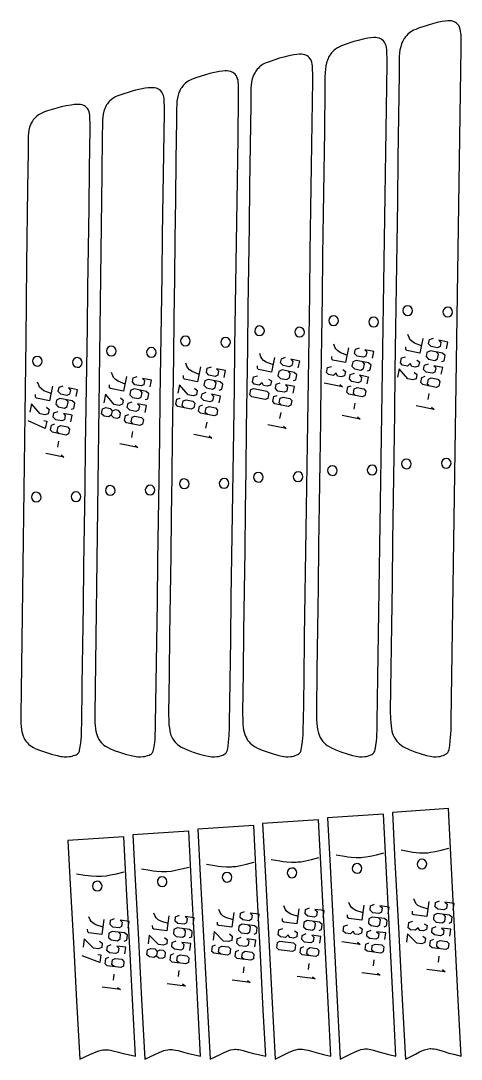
# Model space of a CAD drawing. Extents: x 923 to 2264, y 0 to 1234.
# Drawn here: x 923 to 1036.9, y 965.7 to 1234.2 of the extents above; entities that cross this region are included whole.
import ezdxf

# ---------------------------------------------------------------- set-up
doc = ezdxf.new("R2010")
doc.units = 0

msp = doc.modelspace()

# ---------------------------------------------------------------- linework, layer by layer
for points in [[(1018.551514, 1055.875366), (1018.602173, 1053.641235), (1018.655457, 1052.745239), (1018.741394, 1051.852417), (1018.838562, 1051.187744), (1018.974487, 1050.532349), (1019.159363, 1049.891113), (1019.314331, 1049.474243), (1019.541199, 1048.981445), (1019.863892, 1048.42749), (1020.243408, 1047.911011), (1020.563232, 1047.554199), (1020.927917, 1047.214844), (1021.354675, 1046.88562), (1021.808289, 1046.591675), (1022.44281, 1046.243286), (1022.9328, 1046.007324), (1023.610779, 1045.707275), (1024.907959, 1045.196899), (1026.496338, 1044.65918), (1027.923584, 1044.237671), (1028.820557, 1044.029297), (1029.270752, 1043.953979), (1029.721191, 1043.903687), (1030.395386, 1043.885132), (1031.035278, 1043.94104), (1031.417969, 1044.010742), (1031.799683, 1044.10791), (1032.180908, 1044.233154), (1032.585938, 1044.39856), (1032.853516, 1044.535278), (1033.100342, 1044.694824), (1033.316284, 1044.881348), (1033.437744, 1045.022339), (1033.526855, 1045.158081), (1033.61792, 1045.348999), (1033.739868, 1045.768677), (1033.914185, 1046.843384), (1034.059326, 1047.99939), (1034.146118, 1048.915405), (1034.208862, 1049.84314), (1034.250244, 1050.808838), (1034.278931, 1052.024048), (1034.294067, 1053.243896), (1034.467285, 1064.834229), (1034.640625, 1076.424561), (1034.813843, 1088.014771), (1034.987061, 1099.605103), (1035.160278, 1111.195313), (1035.333618, 1122.785645), (1035.506836, 1134.375854), (1035.680176, 1145.966187), (1035.853271, 1157.556396), (1036.026489, 1169.146729), (1036.199707, 1180.737061), (1036.373047, 1192.327271), (1036.546265, 1203.917603), (1036.719604, 1215.507935), (1036.892822, 1227.098145), (1036.887451, 1228.371094), (1036.846069, 1230.501831), (1036.809326, 1231.000732), (1036.742432, 1231.494263), (1036.634155, 1231.979248), (1036.533203, 1232.296387), (1036.434326, 1232.542725), (1036.228882, 1232.934692), (1035.96814, 1233.288574), (1035.658203, 1233.579834), (1035.45166, 1233.723999), (1035.230469, 1233.848145), (1034.877686, 1233.996826), (1034.632446, 1234.071411), (1034.382813, 1234.126099), (1033.97937, 1234.173218), (1033.449219, 1234.169922), (1032.738403, 1234.101074), (1031.964233, 1233.991333), (1030.684082, 1233.741821), (1029.422729, 1233.416626), (1028.314453, 1233.069824), (1025.852295, 1232.230957), (1025.110718, 1231.955811), (1024.571411, 1231.717651), (1024.05542, 1231.438843), (1023.559204, 1231.099243), (1023.095276, 1230.700317), (1022.808411, 1230.406982), (1022.540588, 1230.09436), (1022.177002, 1229.594482), (1021.961548, 1229.244141), (1021.789063, 1228.924072), (1021.653564, 1228.639404), (1021.474182, 1228.203125), (1021.235901, 1227.455811), (1021.057495, 1226.636719), (1020.945129, 1225.796265), (1020.884338, 1224.94873), (1020.849365, 1223.672119), (1020.828552, 1220.481079), (1020.67688, 1209.507324), (1020.524963, 1198.533569), (1020.37323, 1187.559937), (1020.221375, 1176.586182), (1020.069519, 1165.612427), (1019.917786, 1154.638672), (1019.766052, 1143.665161), (1019.614197, 1132.691406), (1019.462341, 1121.717651), (1019.310608, 1110.743896), (1019.158752, 1099.770142), (1019.007019, 1088.796509), (1018.855164, 1077.822754), (1018.703552, 1066.849243), (1018.551514, 1055.875366)], [(999.441223, 1055.608276), (999.492737, 1053.424927), (999.546387, 1052.549194), (999.633179, 1051.675781), (999.731018, 1051.025391), (999.867493, 1050.384521), (1000.052307, 1049.758301), (1000.207153, 1049.351563), (1000.434448, 1048.869629), (1000.75824, 1048.327271), (1001.138184, 1047.822632), (1001.457642, 1047.474487), (1001.82196, 1047.142822), (1002.249817, 1046.820068), (1002.703735, 1046.532349), (1003.337769, 1046.192261), (1004.505554, 1045.668945), (1005.803406, 1045.169556), (1007.391479, 1044.643311), (1008.81897, 1044.230469), (1009.716309, 1044.026489), (1010.166382, 1043.952637), (1010.616638, 1043.903442), (1011.290344, 1043.885132), (1011.929199, 1043.939697), (1012.311523, 1044.00769), (1012.693359, 1044.102417), (1013.075195, 1044.224487), (1013.47998, 1044.38501), (1013.747375, 1044.517578), (1013.994202, 1044.673096), (1014.210266, 1044.855713), (1014.332092, 1044.994385), (1014.420837, 1045.127441), (1014.51123, 1045.313721), (1014.633118, 1045.723999), (1014.808716, 1046.774414), (1014.953552, 1047.904175), (1015.039368, 1048.799316), (1015.101013, 1049.706055), (1015.141785, 1050.649658), (1015.1698, 1051.83728), (1015.184814, 1053.029541), (1015.352844, 1064.356323), (1015.520935, 1075.683228), (1015.688904, 1087.010254), (1015.856934, 1098.337036), (1016.024963, 1109.66394), (1016.193054, 1120.990967), (1016.361084, 1132.317749), (1016.529053, 1143.644653), (1016.697021, 1154.971558), (1016.865051, 1166.298462), (1017.033081, 1177.625244), (1017.201172, 1188.952271), (1017.369141, 1200.279053), (1017.537415, 1211.606079), (1017.705261, 1222.932983), (1017.699402, 1224.176636), (1017.656921, 1226.26001), (1017.619995, 1226.748047), (1017.552856, 1227.230469), (1017.444336, 1227.703979), (1017.343445, 1228.013184), (1017.243958, 1228.254517), (1017.037659, 1228.638062), (1016.777161, 1228.983521), (1016.466919, 1229.269165), (1016.259888, 1229.410645), (1016.038391, 1229.532104), (1015.685608, 1229.677246), (1015.191528, 1229.802734), (1014.788574, 1229.848511), (1014.258484, 1229.845459), (1013.548096, 1229.778687), (1012.774536, 1229.671997), (1011.49469, 1229.428833), (1010.232788, 1229.111206), (1009.124451, 1228.772583), (1006.663574, 1227.954834), (1005.922607, 1227.68689), (1005.38324, 1227.454346), (1004.866516, 1227.181152), (1004.371704, 1226.849854), (1003.908936, 1226.461426), (1003.622314, 1226.175293), (1003.35437, 1225.869995), (1002.98999, 1225.381104), (1002.77356, 1225.037598), (1002.601074, 1224.724487), (1002.46582, 1224.446899), (1002.286987, 1224.020874), (1002.048706, 1223.290283), (1001.8703, 1222.489136), (1001.758423, 1221.667969), (1001.697937, 1220.8396), (1001.663513, 1219.592041), (1001.644226, 1216.473267), (1001.497314, 1205.749023), (1001.350464, 1195.024658), (1001.203674, 1184.300293), (1001.056702, 1173.575928), (1000.909851, 1162.851563), (1000.763, 1152.127319), (1000.616211, 1141.402954), (1000.469299, 1130.678589), (1000.322327, 1119.954224), (1000.175476, 1109.229858), (1000.028564, 1098.505493), (999.881836, 1087.78125), (999.734924, 1077.056885), (999.588257, 1066.332764), (999.441223, 1055.608276)], [(980.330933, 1055.341187), (980.38324, 1053.20874), (980.4375, 1052.353271), (980.524963, 1051.499023), (980.623596, 1050.863159), (980.760437, 1050.236816), (980.945435, 1049.625488), (981.099976, 1049.229004), (981.327637, 1048.757935), (981.652649, 1048.227173), (982.032959, 1047.734375), (982.35199, 1047.39502), (982.715942, 1047.070923), (983.144958, 1046.754517), (983.599182, 1046.473145), (984.232971, 1046.141357), (985.400269, 1045.630737), (986.699036, 1045.142212), (988.28656, 1044.627441), (989.714355, 1044.223267), (990.612, 1044.023682), (991.062012, 1043.951416), (991.512146, 1043.903076), (992.185303, 1043.885132), (992.823242, 1043.938232), (993.205139, 1044.004639), (993.587036, 1044.096924), (993.969666, 1044.215698), (994.374207, 1044.371338), (994.641235, 1044.5), (994.888123, 1044.651489), (995.10437, 1044.830078), (995.226379, 1044.966553), (995.314819, 1045.097046), (995.40448, 1045.278564), (995.526367, 1045.679321), (995.70343, 1046.705566), (995.847778, 1047.808838), (995.932495, 1048.683228), (995.993103, 1049.56897), (996.033264, 1050.490723), (996.06073, 1051.650635), (996.075623, 1052.815186), (996.238403, 1063.878662), (996.401245, 1074.942139), (996.564026, 1086.005615), (996.726868, 1097.069214), (996.889648, 1108.13269), (997.05249, 1119.196167), (997.215271, 1130.259644), (997.378113, 1141.32312), (997.540771, 1152.386597), (997.703552, 1163.450073), (997.866394, 1174.51355), (998.029358, 1185.577148), (998.192017, 1196.640625), (998.355164, 1207.704224), (998.517761, 1218.767578), (998.511414, 1219.982178), (998.467773, 1222.018311), (998.430603, 1222.495483), (998.363281, 1222.966797), (998.254639, 1223.428833), (998.153564, 1223.730103), (998.053406, 1223.966553), (997.846252, 1224.341431), (997.58606, 1224.678467), (997.275757, 1224.958374), (997.068115, 1225.09729), (996.846375, 1225.216187), (996.493591, 1225.357666), (996.000305, 1225.47937), (995.597961, 1225.523804), (995.06781, 1225.520874), (994.357788, 1225.456421), (993.584839, 1225.352783), (992.305115, 1225.115967), (991.042786, 1224.80603), (989.934509, 1224.475342), (987.474792, 1223.678833), (986.73468, 1223.417969), (986.195313, 1223.19104), (985.677795, 1222.923584), (985.184021, 1222.600586), (984.722656, 1222.22229), (984.436218, 1221.943604), (984.168091, 1221.64563), (983.802795, 1221.167603), (983.585754, 1220.831055), (983.413086, 1220.525024), (983.278259, 1220.254517), (983.09967, 1219.838745), (982.861511, 1219.124756), (982.683105, 1218.341553), (982.571716, 1217.539795), (982.511536, 1216.730713), (982.477661, 1215.511841), (982.459839, 1212.465698), (982.317932, 1201.990723), (982.176086, 1191.515747), (982.034058, 1181.040771), (981.892151, 1170.565796), (981.750122, 1160.09082), (981.608276, 1149.615967), (981.46637, 1139.140869), (981.324341, 1128.665894), (981.182495, 1118.19104), (981.040466, 1107.715942), (980.89856, 1097.240967), (980.756714, 1086.766113), (980.614685, 1076.291016), (980.472961, 1065.816284), (980.330933, 1055.341187)], [(961.220581, 1055.074219), (961.273743, 1052.992432), (961.32843, 1052.157227), (961.416931, 1051.322388), (961.516052, 1050.700928), (961.653564, 1050.088989), (961.838562, 1049.492676), (961.992859, 1049.106445), (962.220886, 1048.646118), (962.546997, 1048.126953), (962.927795, 1047.645874), (963.246399, 1047.315308), (963.609985, 1046.999023), (964.040161, 1046.688965), (964.49469, 1046.41394), (965.128113, 1046.090332), (966.294983, 1045.592285), (967.594421, 1045.114868), (969.181763, 1044.611572), (970.609741, 1044.216187), (971.50769, 1044.020752), (971.957703, 1043.949951), (972.407532, 1043.902832), (973.080261, 1043.885132), (973.717224, 1043.93689), (974.098755, 1044.001587), (974.480652, 1044.091431), (974.863953, 1044.207153), (975.268311, 1044.357788), (975.535217, 1044.482422), (975.781982, 1044.629639), (975.998474, 1044.804565), (976.120667, 1044.938599), (976.208862, 1045.066528), (976.297791, 1045.243408), (976.419617, 1045.634644), (976.597839, 1046.636597), (976.741943, 1047.713379), (976.825684, 1048.567139), (976.885193, 1049.431885), (976.951782, 1051.463989), (976.966309, 1052.600708), (977.123901, 1063.400879), (977.281433, 1074.20105), (977.439148, 1085.001099), (977.59668, 1095.80127), (977.754272, 1106.601318), (977.911865, 1117.401489), (978.069519, 1128.201538), (978.227112, 1139.001709), (978.384583, 1149.801636), (978.542175, 1160.601807), (978.699829, 1171.401978), (978.857483, 1182.202148), (979.014954, 1193.002197), (979.172791, 1203.80249), (979.330261, 1214.602417), (979.323425, 1215.787842), (979.278564, 1217.776489), (979.241089, 1218.24292), (979.173401, 1218.703125), (979.064636, 1219.153564), (978.963745, 1219.446899), (978.863037, 1219.678223), (978.654907, 1220.044678), (978.395081, 1220.373413), (978.084412, 1220.647583), (977.87616, 1220.783936), (977.654114, 1220.900146), (977.301453, 1221.037964), (976.809021, 1221.156006), (976.331238, 1221.202271), (975.877075, 1221.196411), (975.167297, 1221.134033), (974.394958, 1221.033447), (973.115662, 1220.802979), (971.852722, 1220.500732), (970.744446, 1220.178223), (968.286072, 1219.402588), (967.546692, 1219.149048), (967.007324, 1218.92749), (966.488892, 1218.665894), (965.996399, 1218.351318), (965.536377, 1217.983398), (965.250305, 1217.71167), (964.981873, 1217.421021), (964.615784, 1216.953979), (964.397949, 1216.624634), (964.225159, 1216.325439), (964.090759, 1216.06189), (963.912476, 1215.656494), (963.674377, 1214.959351), (963.495911, 1214.194092), (963.384827, 1213.411499), (963.325134, 1212.621826), (963.29187, 1211.431641), (963.275452, 1208.457886), (963.138428, 1198.232422), (963.001465, 1188.006836), (962.864502, 1177.78125), (962.727478, 1167.555542), (962.590454, 1157.329956), (962.453491, 1147.104492), (962.316528, 1136.878906), (962.179504, 1126.653198), (962.04248, 1116.427612), (961.905457, 1106.202026), (961.768494, 1095.97644), (961.631592, 1085.750854), (961.494507, 1075.525269), (961.357727, 1065.299805), (961.220581, 1055.074219)], [(942.110291, 1054.807129), (942.164185, 1052.776123), (942.219482, 1051.961304), (942.308899, 1051.14563), (942.408752, 1050.538574), (942.546692, 1049.941284), (942.731873, 1049.359863), (942.885925, 1048.983887), (943.11438, 1048.534302), (943.441406, 1048.026855), (943.822632, 1047.557617), (944.140747, 1047.235718), (944.504211, 1046.927124), (944.935303, 1046.623535), (945.39032, 1046.354858), (946.023438, 1046.039429), (947.189636, 1045.554077), (948.489807, 1045.087524), (950.076843, 1044.595703), (951.505127, 1044.208984), (952.403259, 1044.017822), (952.853271, 1043.948608), (953.303101, 1043.902466), (953.975281, 1043.885132), (954.611206, 1043.935547), (954.992493, 1043.998535), (955.374329, 1044.08606), (955.758423, 1044.198608), (956.162476, 1044.344238), (956.429016, 1044.464722), (956.675903, 1044.60791), (956.892456, 1044.778931), (957.014954, 1044.910767), (957.102783, 1045.036011), (957.190918, 1045.208374), (957.259338, 1045.394409), (957.328247, 1045.656494), (957.492493, 1046.567505), (957.636047, 1047.618042), (957.718872, 1048.45105), (957.777344, 1049.2948), (957.842651, 1051.277344), (957.856995, 1052.386353), (958.009338, 1062.923096), (958.161865, 1073.459839), (958.314209, 1083.996582), (958.466553, 1094.533203), (958.618896, 1105.069946), (958.771362, 1115.606689), (958.923706, 1126.143433), (959.07605, 1136.680176), (959.228394, 1147.216797), (959.380737, 1157.75354), (959.533081, 1168.290283), (959.685608, 1178.827026), (959.837952, 1189.36377), (959.990601, 1199.900635), (960.142761, 1210.437256), (960.135437, 1211.593384), (960.089355, 1213.53479), (960.051514, 1213.990234), (959.983704, 1214.439331), (959.874817, 1214.878418), (959.773865, 1215.163696), (959.672485, 1215.390259), (959.463562, 1215.748047), (959.204041, 1216.068237), (958.893127, 1216.336792), (958.684204, 1216.470459), (958.462036, 1216.584106), (958.109375, 1216.718262), (957.617798, 1216.832642), (957.140442, 1216.877441), (956.686401, 1216.871948), (955.97699, 1216.811646), (955.205139, 1216.714233), (953.926208, 1216.490112), (952.662781, 1216.195435), (951.554382, 1215.881104), (949.097351, 1215.126587), (948.358704, 1214.880005), (947.819336, 1214.664063), (947.30011, 1214.408447), (946.808899, 1214.102051), (946.350159, 1213.744385), (946.064209, 1213.47998), (945.795593, 1213.196655), (945.428711, 1212.740479), (945.210144, 1212.418091), (945.03717, 1212.125854), (944.903259, 1211.869385), (944.725281, 1211.474365), (944.487305, 1210.793823), (944.308899, 1210.046509), (944.19812, 1209.283447), (944.138733, 1208.512939), (944.106079, 1207.35144), (944.091064, 1204.450317), (943.959045, 1194.474121), (943.695007, 1174.521729), (943.430786, 1154.569214), (943.166687, 1134.616821), (942.902649, 1114.664307), (942.638428, 1094.711792), (942.374329, 1074.759521), (942.110291, 1054.807129)], [(923, 1054.539917), (923.054565, 1052.559814), (923.110474, 1051.765259), (923.200745, 1050.968994), (923.301392, 1050.376221), (923.439819, 1049.793579), (923.625, 1049.227051), (923.778748, 1048.861206), (924.007568, 1048.422485), (924.335938, 1047.926636), (924.717529, 1047.46936), (925.035156, 1047.156128), (925.398254, 1046.855347), (925.830627, 1046.558105), (926.285889, 1046.295776), (926.918579, 1045.988525), (928.084351, 1045.515747), (929.385315, 1045.060303), (930.971924, 1044.579834), (932.400574, 1044.201904), (933.299011, 1044.014893), (933.748962, 1043.947144), (934.198486, 1043.9021), (934.8703, 1043.885132), (935.50531, 1043.934326), (935.886047, 1043.995728), (936.268127, 1044.080811), (936.65271, 1044.190063), (937.056641, 1044.330566), (937.322876, 1044.447144), (937.569763, 1044.586182), (937.786621, 1044.753296), (937.909302, 1044.882813), (937.996765, 1045.005615), (938.084106, 1045.173218), (938.152405, 1045.354492), (938.221558, 1045.610229), (938.387146, 1046.498413), (938.530273, 1047.522583), (938.612, 1048.334839), (938.669434, 1049.157715), (938.714294, 1050.228516), (938.737, 1051.306641), (938.747742, 1052.171997), (938.894897, 1062.445313), (939.042114, 1072.71875), (939.18927, 1082.992065), (939.336365, 1093.265259), (939.483582, 1103.538696), (939.630737, 1113.812012), (939.777954, 1124.085327), (939.925049, 1134.358765), (940.072144, 1144.631958), (940.21936, 1154.905273), (940.366516, 1165.178589), (940.513733, 1175.452026), (940.660828, 1185.725342), (940.808289, 1195.998779), (940.955261, 1206.271973), (940.947449, 1207.398926), (940.900146, 1209.293091), (940.861938, 1209.737671), (940.793823, 1210.175781), (940.684814, 1210.603271), (940.518005, 1211.028931), (940.403992, 1211.245239), (940.272217, 1211.451416), (940.013, 1211.763184), (939.701843, 1212.026001), (939.492249, 1212.156982), (939.269714, 1212.267944), (938.917236, 1212.398438), (938.426514, 1212.509155), (937.949768, 1212.552612), (937.495667, 1212.547485), (936.786621, 1212.48938), (936.015442, 1212.394897), (934.736694, 1212.177124), (933.472656, 1211.890137), (932.364441, 1211.583862), (929.908752, 1210.850342), (929.170837, 1210.610718), (928.631409, 1210.400513), (928.111389, 1210.150757), (927.621216, 1209.852661), (927.163879, 1209.505249), (926.878174, 1209.248169), (926.609375, 1208.97229), (926.241699, 1208.526978), (926.022217, 1208.21167), (925.849182, 1207.926392), (925.715759, 1207.67688), (925.538086, 1207.292114), (925.30011, 1206.628418), (925.121704, 1205.899048), (925.01123, 1205.155273), (924.952332, 1204.403931), (924.920227, 1203.27124), (924.906677, 1200.442627), (924.779602, 1190.71582), (924.525391, 1171.262207), (924.271057, 1151.808472), (924.016846, 1132.354736), (923.762634, 1112.901001), (923.508423, 1093.447266), (923.254211, 1073.99353), (923, 1054.539917)], [(1024.293579, 1159.227417), (1024.207886, 1159.707642), (1023.945129, 1160.118408), (1023.544983, 1160.397339), (1023.068542, 1160.501953), (1022.58844, 1160.416382), (1022.177612, 1160.153442), (1021.898743, 1159.753418), (1021.794189, 1159.276978), (1021.879822, 1158.796875), (1022.142639, 1158.386108), (1022.542786, 1158.107056), (1023.019226, 1158.002441), (1023.499329, 1158.088135), (1023.910156, 1158.351074), (1024.189087, 1158.751099), (1024.293579, 1159.227417)], [(1034.660034, 1158.877319), (1034.574219, 1159.357422), (1034.311401, 1159.768311), (1033.911255, 1160.047119), (1033.434937, 1160.151733), (1032.954834, 1160.06604), (1032.543823, 1159.803223), (1032.265015, 1159.403076), (1032.1604, 1158.926758), (1032.246094, 1158.446655), (1032.508911, 1158.035889), (1032.909058, 1157.756836), (1033.385498, 1157.652344), (1033.865601, 1157.737915), (1034.276367, 1158.000854), (1034.555298, 1158.400879), (1034.660034, 1158.877319)], [(1005.13678, 1156.609863), (1005.051086, 1157.089966), (1004.788208, 1157.500732), (1004.388123, 1157.779663), (1003.911682, 1157.884399), (1003.431519, 1157.798706), (1003.020752, 1157.535767), (1002.741882, 1157.13562), (1002.637268, 1156.659302), (1002.722961, 1156.179199), (1002.985779, 1155.768433), (1003.385925, 1155.48938), (1003.862244, 1155.384766), (1004.342407, 1155.470459), (1004.753174, 1155.733398), (1005.032166, 1156.133423), (1005.13678, 1156.609863)], [(1015.503113, 1156.262939), (1015.41748, 1156.743042), (1015.154602, 1157.153931), (1014.754517, 1157.432739), (1014.278076, 1157.537476), (1013.797974, 1157.451782), (1013.387146, 1157.188843), (1013.108276, 1156.788818), (1013.003662, 1156.312378), (1013.089294, 1155.832275), (1013.352173, 1155.421509), (1013.752258, 1155.142456), (1014.228638, 1155.037964), (1014.708801, 1155.123535), (1015.119568, 1155.386475), (1015.398499, 1155.786499), (1015.503113, 1156.262939)], [(985.97998, 1153.992188), (985.894226, 1154.47229), (985.631409, 1154.883057), (985.231201, 1155.162109), (984.755005, 1155.266724), (984.274841, 1155.18103), (983.864014, 1154.918091), (983.584961, 1154.518066), (983.480469, 1154.041748), (983.566101, 1153.561523), (983.829041, 1153.150757), (984.229065, 1152.871826), (984.705444, 1152.767212), (985.185608, 1152.852905), (985.596375, 1153.115723), (985.875305, 1153.515747), (985.97998, 1153.992188)], [(996.346375, 1153.64856), (996.26062, 1154.128784), (995.997803, 1154.539551), (995.597656, 1154.818359), (995.121399, 1154.923096), (994.641235, 1154.837402), (994.230286, 1154.574463), (993.951355, 1154.174438), (993.846863, 1153.69812), (993.932495, 1153.217896), (994.195313, 1152.807129), (994.595459, 1152.528198), (995.071838, 1152.423584), (995.552002, 1152.509155), (995.962769, 1152.772217), (996.241699, 1153.172119), (996.346375, 1153.64856)], [(966.822998, 1151.374512), (966.737305, 1151.854614), (966.474487, 1152.265503), (966.074341, 1152.544434), (965.598022, 1152.649048), (965.117859, 1152.563354), (964.707092, 1152.300415), (964.428101, 1151.900391), (964.323547, 1151.424072), (964.40918, 1150.943848), (964.672058, 1150.533081), (965.072144, 1150.25415), (965.548584, 1150.149536), (966.028748, 1150.235107), (966.439514, 1150.498047), (966.718445, 1150.898071), (966.822998, 1151.374512)], [(977.189514, 1151.03418), (977.103882, 1151.514404), (976.841003, 1151.925171), (976.440918, 1152.204102), (975.964539, 1152.308716), (975.484375, 1152.223145), (975.073547, 1151.960083), (974.794678, 1151.560181), (974.690063, 1151.08374), (974.775696, 1150.603516), (975.038574, 1150.192749), (975.43866, 1149.913818), (975.915039, 1149.809204), (976.395203, 1149.894897), (976.805969, 1150.157837), (977.0849, 1150.557739), (977.189514, 1151.03418)], [(1026.934814, 1152.072266), (1026.162476, 1148.255859), (1022.81781, 1148.932739), (1022.552307, 1149.164917), (1022.5625, 1149.877075)], [(1026.630127, 1150.125244), (1024.769775, 1150.858765), (1024.101685, 1151.306519), (1023.622314, 1151.805176), (1023.400146, 1152.251831), (1023.118896, 1153.067627)], [(1033.076416, 1149.378906), (1033.427734, 1151.115601), (1031.112183, 1151.584106), (1031.625732, 1151.033813), (1031.404541, 1149.940308), (1030.717285, 1149.633057), (1029.130737, 1149.953979), (1028.467285, 1150.64624), (1028.688599, 1151.739746), (1029.744873, 1152.106323)], [(947.666199, 1148.756836), (947.580627, 1149.237061), (947.317627, 1149.647827), (946.917664, 1149.926758), (946.441223, 1150.031372), (945.96106, 1149.945801), (945.550293, 1149.682739), (945.27124, 1149.282837), (945.166687, 1148.806396), (945.252319, 1148.326172), (945.51532, 1147.915405), (945.915283, 1147.636597), (946.391724, 1147.53186), (946.871826, 1147.617554), (947.282654, 1147.880493), (947.561523, 1148.280518), (947.666199, 1148.756836)], [(958.032776, 1148.4198), (957.947021, 1148.900024), (957.684204, 1149.310791), (957.28418, 1149.589844), (956.8078, 1149.694336), (956.327637, 1149.608765), (955.916687, 1149.345703), (955.637817, 1148.945801), (955.533264, 1148.46936), (955.618896, 1147.989136), (955.881714, 1147.578369), (956.28186, 1147.299561), (956.75824, 1147.194824), (957.238403, 1147.280518), (957.64917, 1147.543457), (957.928101, 1147.943481), (958.032776, 1148.4198)], [(1007.781006, 1149.60791), (1007.008667, 1145.791504), (1003.66394, 1146.468262), (1003.39856, 1146.700562), (1003.408752, 1147.412598)], [(1007.476257, 1147.660889), (1005.615967, 1148.394409), (1004.947815, 1148.842041), (1004.468445, 1149.340698), (1004.246399, 1149.787476), (1003.964966, 1150.603271)], [(1013.922485, 1146.914551), (1014.273865, 1148.651123), (1011.958313, 1149.119629), (1012.471924, 1148.569336), (1012.25061, 1147.475952), (1011.563599, 1147.168579), (1009.976929, 1147.489624), (1009.313599, 1148.181885), (1009.534851, 1149.275269), (1010.591003, 1149.641846)], [(928.509338, 1146.13916), (928.423645, 1146.619385), (928.160767, 1147.030151), (927.760681, 1147.309082), (927.284363, 1147.413696), (926.804199, 1147.328125), (926.393433, 1147.065186), (926.114441, 1146.665161), (926.009827, 1146.188721), (926.095459, 1145.708618), (926.358398, 1145.297729), (926.758423, 1145.018799), (927.234802, 1144.914185), (927.714966, 1144.999878), (928.125732, 1145.262817), (928.404663, 1145.662842), (928.509338, 1146.13916)], [(938.875916, 1145.80542), (938.790283, 1146.285645), (938.527405, 1146.696411), (938.127319, 1146.975342), (937.65094, 1147.079956), (937.170776, 1146.994385), (936.759949, 1146.731323), (936.481079, 1146.331421), (936.376465, 1145.85498), (936.462097, 1145.374878), (936.724976, 1144.963989), (937.125061, 1144.685181), (937.60144, 1144.580444), (938.081604, 1144.666138), (938.492371, 1144.929077), (938.771301, 1145.329102), (938.875916, 1145.80542)], [(988.627136, 1147.143555), (987.854797, 1143.327148), (984.510132, 1144.003906), (984.24469, 1144.236206), (984.255005, 1144.948242)], [(988.322449, 1145.196533), (986.462158, 1145.929932), (985.794067, 1146.377686), (985.314636, 1146.876343), (985.092468, 1147.32312), (984.811218, 1148.138916)], [(994.768738, 1144.450073), (995.120117, 1146.186768), (992.804504, 1146.655273), (993.318115, 1146.10498), (993.096863, 1145.011597), (992.409668, 1144.704224), (990.82312, 1145.025269), (990.159851, 1145.717529), (990.38092, 1146.810913), (991.437195, 1147.17749)], [(1012.634033, 1143.635498), (1013.2995, 1143.835571), (1013.564209, 1145.143433), (1012.883423, 1145.749878), (1009.753113, 1146.383301), (1008.868408, 1145.982056), (1008.647156, 1144.88855), (1009.310608, 1144.196411), (1010.897156, 1143.875366), (1011.605896, 1144.289795), (1011.848877, 1145.490601), (1011.339661, 1146.062378)], [(1025.396484, 1146.455811), (1026.103394, 1145.978027), (1025.881958, 1144.884521), (1025.023438, 1144.611938), (1024.080078, 1144.802734), (1023.691406, 1145.528687), (1022.986389, 1144.912598), (1021.699951, 1145.172729), (1021.186401, 1145.723145), (1021.45105, 1147.031128), (1022.485474, 1147.290405)], [(1031.787964, 1146.099854), (1032.453247, 1146.299927), (1032.717896, 1147.60791), (1032.037109, 1148.214355), (1028.906982, 1148.847778), (1028.022339, 1148.446533), (1027.800903, 1147.353027), (1028.464355, 1146.660767), (1030.050903, 1146.339844), (1030.759766, 1146.754395), (1031.002808, 1147.954956), (1030.493408, 1148.526733)], [(969.473328, 1144.679077), (968.70105, 1140.862671), (965.356323, 1141.539429), (965.090942, 1141.771729), (965.101074, 1142.483765)], [(969.168579, 1142.732056), (967.30835, 1143.465576), (966.640137, 1143.913208), (966.160767, 1144.411987), (965.938721, 1144.858643), (965.657349, 1145.674316)], [(975.614807, 1141.985596), (975.966248, 1143.72229), (973.650696, 1144.190918), (974.164246, 1143.640625), (973.943054, 1142.547119), (973.25592, 1142.239868), (971.66925, 1142.560791), (971.00592, 1143.253052), (971.227173, 1144.346558), (972.283325, 1144.713135)], [(993.480286, 1141.171021), (994.14563, 1141.371216), (994.410278, 1142.679077), (993.729492, 1143.285522), (990.599365, 1143.918945), (989.714661, 1143.517578), (989.493286, 1142.424194), (990.15686, 1141.732056), (991.743286, 1141.411011), (992.452148, 1141.825439), (992.695129, 1143.026245), (992.18573, 1143.5979)], [(1006.242737, 1143.991333), (1006.949524, 1143.51355), (1006.72821, 1142.420166), (1005.869568, 1142.147461), (1004.926208, 1142.338379), (1004.537476, 1143.064331), (1003.832581, 1142.44812), (1002.546082, 1142.708374), (1002.032471, 1143.258667), (1002.29718, 1144.56665), (1003.331726, 1144.825928)], [(1024.756226, 1143.29126), (1025.43689, 1142.684814), (1025.215698, 1141.591309), (1024.357056, 1141.318726), (1023.113586, 1141.570313), (1020.875732, 1144.187988), (1020.433289, 1142.001099)], [(1031.74353, 1142.792358), (1032.094971, 1144.529053), (1029.779297, 1144.997681), (1030.292969, 1144.447266), (1030.071655, 1143.353882), (1029.384644, 1143.046509), (1027.797974, 1143.367676), (1027.134644, 1144.059692), (1027.355957, 1145.153198), (1028.411987, 1145.519775)], [(950.319519, 1142.214722), (949.54718, 1138.398315), (946.202454, 1139.075073), (945.937012, 1139.307373), (945.947327, 1140.019409)], [(950.014832, 1140.267578), (948.15448, 1141.001221), (947.486389, 1141.448853), (947.007019, 1141.947632), (946.784973, 1142.394287), (946.503601, 1143.209961)], [(956.46106, 1139.52124), (956.8125, 1141.257935), (954.496826, 1141.726563), (955.010437, 1141.17627), (954.789185, 1140.082764), (954.10199, 1139.775391), (952.515442, 1140.096436), (951.852173, 1140.788696), (952.073242, 1141.882202), (953.129517, 1142.248657)], [(974.326355, 1138.706665), (974.991882, 1138.90686), (975.256531, 1140.214722), (974.575745, 1140.821045), (971.445435, 1141.454468), (970.56073, 1141.053223), (970.339539, 1139.959839), (971.00293, 1139.267578), (972.589539, 1138.946533), (973.29834, 1139.361084), (973.541199, 1140.561646), (973.031982, 1141.133423)], [(987.088867, 1141.526978), (987.795776, 1141.049194), (987.574341, 1139.955811), (986.715759, 1139.683105), (985.772461, 1139.874023), (985.383728, 1140.599976), (984.678711, 1139.983765), (983.392334, 1140.244019), (982.878723, 1140.794312), (983.143433, 1142.102295), (984.177795, 1142.361572)], [(1012.589722, 1140.328003), (1012.941162, 1142.064697), (1010.62561, 1142.533203), (1011.139221, 1141.98291), (1010.917847, 1140.889404), (1010.230774, 1140.582153), (1008.644226, 1140.903198), (1007.980835, 1141.595337), (1008.202026, 1142.688843), (1009.25824, 1143.05542)], [(1028.718262, 1139.753296), (1028.161865, 1140.312256), (1028.404663, 1141.512939), (1029.139038, 1141.832886), (1030.85437, 1141.485962), (1031.363525, 1140.914185), (1031.120605, 1139.713501), (1030.433472, 1139.40625), (1026.960083, 1140.109009), (1026.446533, 1140.659302), (1026.711182, 1141.967163), (1027.574219, 1142.26123)], [(931.16571, 1139.750244), (930.393433, 1135.933838), (927.048645, 1136.610596), (926.783264, 1136.842896), (926.793396, 1137.554932)], [(930.861023, 1137.803223), (929.000671, 1138.536743), (928.332458, 1138.984375), (927.853088, 1139.483154), (927.631104, 1139.92981), (927.349731, 1140.745605)], [(937.307251, 1137.056885), (937.65863, 1138.793579), (935.343018, 1139.262085), (935.856628, 1138.711792), (935.635376, 1137.618286), (934.948242, 1137.311035), (933.361633, 1137.631958), (932.698242, 1138.324219), (932.919495, 1139.417725), (933.975708, 1139.78418)], [(955.172607, 1136.24231), (955.837952, 1136.442505), (956.102661, 1137.750244), (955.421875, 1138.356689), (952.291687, 1138.990112), (951.406982, 1138.588867), (951.185608, 1137.495483), (951.849182, 1136.803223), (953.435608, 1136.482178), (954.144531, 1136.896729), (954.387451, 1138.09729), (953.878235, 1138.669067)], [(967.96106, 1139.191284), (968.641846, 1138.584717), (968.420532, 1137.491333), (967.561951, 1137.21875), (966.31842, 1137.470337), (964.080627, 1140.088013), (963.638123, 1137.901123)], [(982.212341, 1137.501099), (982.47699, 1138.80896), (983.168396, 1139.137695), (986.641724, 1138.434937), (987.151062, 1137.863159), (986.886414, 1136.555298), (986.199219, 1136.247925), (982.725891, 1136.950806), (982.212341, 1137.501099)], [(993.435913, 1137.863525), (993.787292, 1139.600342), (991.47168, 1140.068848), (991.985291, 1139.518433), (991.764038, 1138.425049), (991.077026, 1138.117798), (989.490295, 1138.438721), (988.827026, 1139.130859), (989.048279, 1140.224487), (990.10437, 1140.590942)], [(1005.467896, 1140.162109), (1006.153015, 1139.577148), (1001.478882, 1140.522949)], [(1009.564331, 1137.28894), (1009.007935, 1137.847778), (1009.250854, 1139.048462), (1009.985229, 1139.36853), (1011.7005, 1139.021484), (1012.209656, 1138.449829), (1011.966675, 1137.249023), (1011.279663, 1136.941772), (1007.806335, 1137.644531), (1007.292725, 1138.194946), (1007.557312, 1139.502808), (1008.420349, 1139.796875)], [(936.018738, 1133.777832), (936.684204, 1133.977905), (936.948914, 1135.285889), (936.268127, 1135.892334), (933.137817, 1136.525757), (932.253174, 1136.12439), (932.03186, 1135.031006), (932.695313, 1134.338745), (934.28186, 1134.0177), (934.990662, 1134.432251), (935.233582, 1135.632935), (934.724365, 1136.204712)], [(948.807312, 1136.726807), (949.488098, 1136.120361), (949.266724, 1135.026978), (948.408081, 1134.754395), (947.164673, 1135.005859), (944.92688, 1137.623657), (944.484375, 1135.436646)], [(955.128235, 1132.934692), (955.479675, 1134.671387), (953.164063, 1135.140015), (953.677612, 1134.589722), (953.45636, 1133.496216), (952.769348, 1133.188843), (951.182617, 1133.51001), (950.519348, 1134.202148), (950.740601, 1135.295654), (951.796692, 1135.662109)], [(965.330139, 1134.130615), (964.773743, 1134.689453), (965.016724, 1135.890259), (965.750977, 1136.210327), (967.466248, 1135.863281), (967.975464, 1135.291504), (967.732483, 1134.090942), (967.045471, 1133.783447), (963.572021, 1134.486328), (963.058472, 1135.036621), (963.32312, 1136.344482), (964.186096, 1136.63855)], [(974.282104, 1135.39917), (974.633484, 1137.135742), (972.317932, 1137.60437), (972.831543, 1137.054077), (972.610229, 1135.960571), (971.923096, 1135.653198), (970.336548, 1135.974365), (969.673157, 1136.666504), (969.894348, 1137.76001), (970.950623, 1138.126587)], [(990.410583, 1134.824463), (989.854187, 1135.383423), (990.096985, 1136.584106), (990.83136, 1136.904175), (992.546692, 1136.557129), (993.055908, 1135.985474), (992.812927, 1134.784668), (992.125732, 1134.477417), (988.652466, 1135.180176), (988.138855, 1135.730469), (988.403564, 1137.038452), (989.266541, 1137.33252)], [(1028.548218, 1137.810303), (1028.235962, 1136.266479)], [(929.653442, 1134.262451), (930.334167, 1133.655884), (930.112976, 1132.5625), (929.254333, 1132.289917), (928.010742, 1132.541504), (925.772949, 1135.15918), (925.330444, 1132.97229)], [(935.974426, 1130.470337), (936.325867, 1132.207031), (934.010315, 1132.675659), (934.523865, 1132.125244), (934.302551, 1131.03186), (933.61554, 1130.724487), (932.02887, 1131.045532), (931.36554, 1131.737671), (931.58667, 1132.831177), (932.642944, 1133.197754)], [(946.413391, 1132.17627), (946.969849, 1131.617188), (947.913269, 1131.426392), (948.600464, 1131.733765), (948.821533, 1132.827148), (948.3125, 1133.398926), (947.369019, 1133.589844), (946.634644, 1133.269653), (946.413391, 1132.17627), (945.704651, 1131.761719), (944.589844, 1131.987183), (943.904663, 1132.572266), (944.169373, 1133.880127), (945.032349, 1134.174194), (946.147156, 1133.948608), (946.634644, 1133.269653)], [(971.256714, 1132.359985), (970.700378, 1132.919067), (970.943176, 1134.119629), (971.677551, 1134.439697), (973.392883, 1134.092651), (973.902039, 1133.520874), (973.659058, 1132.320313), (972.971985, 1132.012939), (969.498657, 1132.715698), (968.985046, 1133.266113), (969.249695, 1134.573853), (970.112732, 1134.86792)], [(1009.394348, 1135.345825), (1009.082031, 1133.802124)], [(1029.215454, 1134.269531), (1029.900635, 1133.684448), (1025.226563, 1134.630249)], [(928.96106, 1130.840576), (929.732971, 1130.684326), (929.338074, 1128.733276), (924.885315, 1130.772461)], [(952.102966, 1129.89563), (951.54657, 1130.454712), (951.789368, 1131.655273), (952.523743, 1131.975342), (954.239014, 1131.628296), (954.74823, 1131.056519), (954.50531, 1129.855957), (953.818115, 1129.548584), (950.344849, 1130.251343), (949.831238, 1130.801636), (950.095886, 1132.109497), (950.958862, 1132.403564)], [(971.08667, 1130.416992), (970.774353, 1128.873291)], [(990.240601, 1132.88147), (989.928284, 1131.337769)], [(1010.061707, 1131.805054), (1010.746765, 1131.219971), (1006.072693, 1132.165894)], [(932.949036, 1127.431274), (932.3927, 1127.990112), (932.635498, 1129.190796), (933.369873, 1129.510864), (935.085205, 1129.16394), (935.59436, 1128.592163), (935.351379, 1127.391479), (934.664368, 1127.084229), (931.190979, 1127.786987), (930.677429, 1128.33728), (930.942017, 1129.645142), (931.805054, 1129.939209)], [(951.932922, 1127.952637), (951.620605, 1126.408936)], [(990.907776, 1129.340576), (991.592957, 1128.755615), (986.918884, 1129.701416)], [(932.779114, 1125.488281), (932.466797, 1123.944458)], [(971.754028, 1126.876221), (972.439148, 1126.29126), (967.765076, 1127.237061)], [(933.446411, 1121.947388), (934.13147, 1121.362427), (929.457397, 1122.308228)], [(952.600159, 1124.411865), (953.285278, 1123.826904), (948.611206, 1124.772583)], [(1023.95813, 1119.59314), (1023.872314, 1120.073242), (1023.609497, 1120.484009), (1023.209351, 1120.762939), (1022.733093, 1120.867676), (1022.25293, 1120.781982), (1021.842163, 1120.519043), (1021.56311, 1120.119019), (1021.458557, 1119.642578), (1021.544189, 1119.162476), (1021.80719, 1118.751587), (1022.207153, 1118.472656), (1022.683594, 1118.368042), (1023.163757, 1118.453735), (1023.574524, 1118.716675), (1023.853394, 1119.116699), (1023.95813, 1119.59314)], [(1034.249146, 1119.739258), (1034.163574, 1120.219482), (1033.900757, 1120.630249), (1033.50061, 1120.90918), (1033.02417, 1121.013794), (1032.544067, 1120.928101), (1032.133301, 1120.665283), (1031.85437, 1120.265137), (1031.749634, 1119.788818), (1031.835449, 1119.308594), (1032.098267, 1118.897827), (1032.498291, 1118.618896), (1032.974609, 1118.514282), (1033.454834, 1118.599976), (1033.865723, 1118.862915), (1034.144653, 1119.262939), (1034.249146, 1119.739258)], [(985.679993, 1116.158936), (985.59436, 1116.63916), (985.33136, 1117.049927), (984.931396, 1117.328857), (984.454956, 1117.433472), (983.974792, 1117.347778), (983.564026, 1117.084839), (983.285156, 1116.684814), (983.18042, 1116.208374), (983.266052, 1115.728271), (983.529053, 1115.317505), (983.929016, 1115.038574), (984.405457, 1114.93396), (984.88562, 1115.019653), (985.296387, 1115.282471), (985.575439, 1115.682617), (985.679993, 1116.158936)], [(995.970886, 1116.289185), (995.885132, 1116.769409), (995.622314, 1117.180176), (995.222168, 1117.459106), (994.745911, 1117.563721), (994.265747, 1117.478149), (993.854797, 1117.215088), (993.575928, 1116.815186), (993.471375, 1116.338745), (993.557007, 1115.858521), (993.819824, 1115.447754), (994.219971, 1115.168823), (994.696411, 1115.064209), (995.176514, 1115.149902), (995.587341, 1115.412842), (995.866211, 1115.812744), (995.970886, 1116.289185)], [(1004.819031, 1117.876099), (1004.733337, 1118.356201), (1004.470459, 1118.766968), (1004.070374, 1119.045898), (1003.594055, 1119.150513), (1003.113892, 1119.064819), (1002.703003, 1118.802002), (1002.424011, 1118.401855), (1002.319519, 1117.925537), (1002.405151, 1117.445313), (1002.668091, 1117.034546), (1003.068115, 1116.755615), (1003.544495, 1116.651123), (1004.024658, 1116.736694), (1004.435425, 1116.999634), (1004.714355, 1117.399658), (1004.819031, 1117.876099)], [(1015.110046, 1118.01416), (1015.024353, 1118.494385), (1014.761536, 1118.905151), (1014.361389, 1119.184082), (1013.885071, 1119.288696), (1013.404907, 1119.203125), (1012.994019, 1118.940186), (1012.715149, 1118.540161), (1012.610535, 1118.063721), (1012.696228, 1117.583618), (1012.959045, 1117.172729), (1013.359131, 1116.893799), (1013.83551, 1116.789185), (1014.315674, 1116.874878), (1014.726563, 1117.137817), (1015.005432, 1117.537842), (1015.110046, 1118.01416)], [(957.692505, 1112.839233), (957.606873, 1113.319336), (957.343872, 1113.730103), (956.943909, 1114.009155), (956.467468, 1114.11377), (955.987305, 1114.028076), (955.576538, 1113.765137), (955.297607, 1113.365112), (955.192932, 1112.888672), (955.278564, 1112.408569), (955.541565, 1111.997803), (955.941528, 1111.71875), (956.417969, 1111.614136), (956.898132, 1111.699829), (957.308899, 1111.962769), (957.587952, 1112.362793), (957.692505, 1112.839233)], [(966.540894, 1114.441895), (966.455261, 1114.921997), (966.192322, 1115.332764), (965.792297, 1115.611816), (965.315918, 1115.716431), (964.835754, 1115.630737), (964.424988, 1115.367798), (964.146057, 1114.967773), (964.041382, 1114.491333), (964.127075, 1114.01123), (964.389954, 1113.600464), (964.790039, 1113.321533), (965.266357, 1113.216797), (965.746521, 1113.302612), (966.157349, 1113.56543), (966.436401, 1113.965576), (966.540894, 1114.441895)], [(976.831726, 1114.564209), (976.745972, 1115.044312), (976.483154, 1115.455078), (976.083008, 1115.734009), (975.606689, 1115.838745), (975.126526, 1115.753052), (974.715698, 1115.490112), (974.436768, 1115.090088), (974.332153, 1114.61377), (974.417786, 1114.133545), (974.680664, 1113.722778), (975.08075, 1113.443848), (975.55719, 1113.339233), (976.037292, 1113.424805), (976.448181, 1113.687744), (976.727112, 1114.087769), (976.831726, 1114.564209)], [(928.262878, 1111.00769), (928.177185, 1111.487915), (927.914368, 1111.898682), (927.514282, 1112.177612), (927.037842, 1112.282227), (926.557739, 1112.196533), (926.146912, 1111.933594), (925.86792, 1111.533569), (925.763428, 1111.057129), (925.84906, 1110.577026), (926.111938, 1110.16626), (926.512024, 1109.887329), (926.988403, 1109.782715), (927.468567, 1109.868408), (927.879333, 1110.131226), (928.158264, 1110.531372), (928.262878, 1111.00769)], [(938.553284, 1111.114136), (938.467651, 1111.59436), (938.204773, 1112.005127), (937.804688, 1112.284058), (937.328247, 1112.388672), (936.848083, 1112.302979), (936.437317, 1112.040161), (936.158386, 1111.640015), (936.053833, 1111.163696), (936.139404, 1110.683594), (936.402344, 1110.272705), (936.802429, 1109.993774), (937.278809, 1109.88916), (937.758972, 1109.974854), (938.169739, 1110.237671), (938.44873, 1110.637817), (938.553284, 1111.114136)], [(947.401855, 1112.724854), (947.316223, 1113.204956), (947.053406, 1113.615723), (946.653259, 1113.894653), (946.17688, 1113.99939), (945.696716, 1113.913696), (945.285889, 1113.650757), (945.007019, 1113.250732), (944.902466, 1112.774292), (944.988098, 1112.294189), (945.250916, 1111.883423), (945.651062, 1111.60437), (946.127502, 1111.499878), (946.607605, 1111.585449), (947.018433, 1111.848389), (947.297302, 1112.248413), (947.401855, 1112.724854)], [(1002.300964, 1028.086426), (1002.966492, 1015.611633), (1003.853821, 998.978577), (1004.74115, 982.345398), (1005.628479, 965.712341), (1008.212708, 967.032776), (1009.281433, 967.555298), (1009.895996, 967.833557), (1010.518677, 968.076721), (1010.9375, 968.209167), (1011.570862, 968.348633), (1011.996094, 968.393433), (1012.213806, 968.399292), (1012.650513, 968.379028), (1013.088562, 968.321838), (1013.52771, 968.235046), (1014.186951, 968.064636), (1015.602844, 967.638123), (1016.871826, 967.284851), (1018.133545, 966.965149), (1020.019104, 966.519348), (1019.372375, 979.02594), (1018.510193, 995.701355), (1017.647888, 1012.376831), (1016.785767, 1029.052368), (1002.300964, 1028.086426)], [(1019.080139, 1029.537598), (1019.758545, 1016.772461), (1020.663269, 999.752502), (1021.56781, 982.7323), (1022.472412, 965.712341), (1025.05481, 967.060425), (1026.123291, 967.594116), (1026.737427, 967.878174), (1027.359619, 968.126282), (1027.778564, 968.261536), (1028.412109, 968.403625), (1028.837524, 968.449036), (1029.055298, 968.454834), (1029.492065, 968.433655), (1029.930298, 968.374695), (1030.369507, 968.285461), (1031.028931, 968.110352), (1032.445313, 967.672302), (1033.714966, 967.30957), (1034.977051, 966.981201), (1036.862915, 966.523132), (1036.203247, 979.320679), (1035.32373, 996.384094), (1034.444092, 1013.447449), (1033.564453, 1030.510864), (1019.080139, 1029.537598)], [(968.742737, 1025.184204), (969.382324, 1013.289795), (970.235046, 997.430664), (971.087891, 981.571411), (971.940674, 965.712341), (974.528503, 966.977478), (975.597717, 967.477661), (976.213318, 967.744324), (976.836304, 967.977478), (977.255188, 968.104492), (977.888367, 968.238708), (978.313171, 968.282166), (978.530823, 968.288269), (978.967407, 968.269836), (979.405212, 968.216248), (979.843933, 968.134338), (980.502869, 967.973267), (981.917847, 967.569458), (983.185547, 967.235474), (984.446533, 966.933167), (986.331604, 966.511719), (985.710938, 978.436401), (984.883362, 994.33606), (984.055664, 1010.235596), (983.22821, 1026.135254), (968.742737, 1025.184204)], [(985.521851, 1026.635254), (986.174377, 1014.450684), (987.044495, 998.20459), (987.91449, 981.958435), (988.784485, 965.712341), (991.370605, 967.005127), (992.439575, 967.516357), (993.054688, 967.78894), (993.67749, 968.027039), (994.096375, 968.15686), (994.729614, 968.29364), (995.154663, 968.337769), (995.372314, 968.34375), (995.80896, 968.324341), (996.246826, 968.269043), (996.685852, 968.184692), (997.344849, 968.01886), (998.760376, 967.603699), (1000.028625, 967.260132), (1001.290161, 966.949219), (1003.175354, 966.515442), (1002.541687, 978.73114), (1001.696838, 995.018738), (1000.851746, 1011.306213), (1000.006958, 1027.59375), (985.521851, 1026.635254)], [(935.184448, 1022.281921), (935.798096, 1010.967957), (936.616333, 995.882813), (937.434509, 980.797485), (938.252808, 965.712341), (940.844299, 966.921997), (941.91394, 967.399841), (942.530518, 967.655151), (943.153992, 967.878113), (943.572937, 967.999817), (944.205811, 968.128662), (944.63031, 968.170898), (945.284302, 968.160522), (945.721924, 968.110535), (946.160339, 968.033569), (946.818787, 967.881775), (948.232849, 967.500732), (949.499268, 967.185913), (950.759583, 966.901062), (952.644104, 966.504028), (952.049438, 977.846863), (951.25647, 992.970703), (950.46344, 1008.09436), (949.670532, 1023.218262), (935.184448, 1022.281921)], [(951.963562, 1023.733093), (952.59021, 1012.128906), (953.425781, 996.656677), (954.261169, 981.184509), (955.09668, 965.712341), (957.686401, 966.949768), (958.75592, 967.438721), (959.371948, 967.699768), (959.995117, 967.927795), (960.414063, 968.052185), (961.046997, 968.183716), (961.47168, 968.226563), (962.125916, 968.215149), (962.563599, 968.163391), (963.002136, 968.084045), (963.660767, 967.92749), (965.075378, 967.535156), (966.342346, 967.210754), (967.603088, 966.917175), (969.487854, 966.507874), (968.880127, 978.141602), (968.069885, 993.65332), (967.259521, 1009.164978), (966.449341, 1024.676636), (951.963562, 1023.733093)], [(1021.367615, 1019.820435), (1023.530457, 1019.415894), (1024.394409, 1019.281006), (1025.256836, 1019.172791), (1026.11792, 1019.09906), (1026.547729, 1019.077576), (1027.405884, 1019.070007), (1027.833862, 1019.085754), (1028.225586, 1019.11261), (1029.00769, 1019.19928), (1030.177368, 1019.399658), (1030.955322, 1019.57074), (1031.732422, 1019.764404), (1033.672363, 1020.304993)], [(987.789429, 1017.363647), (989.951233, 1016.981873), (990.814758, 1016.854736), (991.677002, 1016.753174), (992.967651, 1016.664978), (993.825623, 1016.659485), (994.253601, 1016.675354), (994.645386, 1016.701782), (995.42749, 1016.786072), (996.597473, 1016.979797), (997.375854, 1017.144714), (998.153076, 1017.331177), (1000.094116, 1017.851074)], [(1004.578491, 1018.59198), (1006.740845, 1018.198914), (1007.604614, 1018.067932), (1008.466919, 1017.962952), (1009.75769, 1017.871216), (1010.615662, 1017.864746), (1011.04364, 1017.880615), (1011.435547, 1017.907166), (1012.217529, 1017.992798), (1013.38739, 1018.189758), (1014.165588, 1018.357788), (1014.94281, 1018.547791), (1016.88324, 1019.077942)], [(954.211243, 1014.90686), (956.372009, 1014.547791), (957.235229, 1014.428589), (958.097168, 1014.333557), (959.387451, 1014.252319), (960.245361, 1014.248962), (960.67334, 1014.264954), (961.847351, 1014.373047), (963.017639, 1014.559998), (963.796204, 1014.71875), (964.573914, 1014.897949), (966.515747, 1015.397156)], [(971.000366, 1016.135315), (973.161621, 1015.764832), (974.024963, 1015.641724), (974.887085, 1015.543396), (976.177551, 1015.458679), (977.035522, 1015.454224), (977.463501, 1015.470215), (977.855225, 1015.496399), (978.63739, 1015.57959), (979.807556, 1015.769836), (980.58606, 1015.931702), (981.363464, 1016.114502), (983.304993, 1016.624207)], [(994.397034, 1013.953979), (994.280579, 1014.427612), (993.991882, 1014.820618), (993.574646, 1015.073242), (993.092468, 1015.147034), (992.618896, 1015.030579), (992.22583, 1014.74176), (991.973267, 1014.324585), (991.899536, 1013.842468), (992.01593, 1013.368835), (992.304688, 1012.975769), (992.721863, 1012.723206), (993.204041, 1012.649414), (993.677612, 1012.765808), (994.070618, 1013.054688), (994.323242, 1013.471863), (994.397034, 1013.953979)], [(1011.190063, 1015.09436), (1011.073669, 1015.567932), (1010.784851, 1015.960999), (1010.367615, 1016.213562), (1009.885498, 1016.287292), (1009.411926, 1016.170898), (1009.018799, 1015.882141), (1008.766235, 1015.464966), (1008.692566, 1014.982788), (1008.80896, 1014.509216), (1009.097717, 1014.116211), (1009.514893, 1013.863586), (1009.997009, 1013.789795), (1010.470703, 1013.90625), (1010.863647, 1014.195007), (1011.116333, 1014.612183), (1011.190063, 1015.09436)], [(1027.983032, 1016.23468), (1027.866699, 1016.708313), (1027.577881, 1017.101379), (1027.160645, 1017.353943), (1026.678589, 1017.427734), (1026.204956, 1017.311279), (1025.81189, 1017.022461), (1025.559204, 1016.605286), (1025.485474, 1016.123169), (1025.601929, 1015.649536), (1025.890747, 1015.256531), (1026.307983, 1015.003906), (1026.789917, 1014.930115), (1027.263672, 1015.04657), (1027.656738, 1015.335388), (1027.909302, 1015.752563), (1027.983032, 1016.23468)], [(937.42218, 1013.678406), (939.582397, 1013.33075), (940.445374, 1013.215454), (941.307251, 1013.123901), (942.597412, 1013.046021), (943.4552, 1013.043701), (943.883179, 1013.059814), (945.057251, 1013.166382), (946.227722, 1013.349976), (947.784302, 1013.681213), (949.726624, 1014.170288)], [(960.810974, 1011.673279), (960.69458, 1012.146851), (960.405762, 1012.539795), (959.988586, 1012.79248), (959.50647, 1012.866211), (959.032776, 1012.749817), (958.639832, 1012.46106), (958.387146, 1012.043884), (958.313416, 1011.561707), (958.42981, 1011.088074), (958.718628, 1010.695068), (959.135864, 1010.442505), (959.61792, 1010.368713), (960.091614, 1010.485107), (960.48468, 1010.773865), (960.737244, 1011.191101), (960.810974, 1011.673279)], [(977.603943, 1012.813599), (977.487549, 1013.287231), (977.198792, 1013.680298), (976.781616, 1013.932861), (976.2995, 1014.006592), (975.825867, 1013.890198), (975.432861, 1013.601379), (975.180237, 1013.184204), (975.106445, 1012.702087), (975.222839, 1012.228394), (975.511597, 1011.835449), (975.928833, 1011.582764), (976.411011, 1011.509033), (976.884583, 1011.625427), (977.277649, 1011.914246), (977.530212, 1012.331482), (977.603943, 1012.813599)], [(944.018005, 1010.532776), (943.901611, 1011.00647), (943.612793, 1011.399536), (943.195618, 1011.6521), (942.713501, 1011.72583), (942.239807, 1011.609436), (941.846802, 1011.320618), (941.594177, 1010.903442), (941.520447, 1010.421387), (941.636841, 1009.947632), (941.925659, 1009.554688), (942.342896, 1009.302002), (942.824951, 1009.228333), (943.298645, 1009.344666), (943.691589, 1009.633484), (943.944275, 1010.050659), (944.018005, 1010.532776)], [(1028.317017, 1004.499695), (1026.408936, 1005.097351), (1025.710083, 1005.495667), (1025.196045, 1005.958557), (1024.942383, 1006.388123), (1024.603149, 1007.181519)], [(977.909424, 1001.719666), (976.00116, 1002.317322), (975.302429, 1002.715759), (974.788391, 1003.17865), (974.534729, 1003.608093), (974.195374, 1004.40155)], [(994.87561, 1004.610107), (994.38031, 1000.748108), (990.995422, 1001.182312), (990.713989, 1001.394836), (990.672791, 1002.105835)], [(994.711914, 1002.646301), (992.803711, 1003.243958), (992.10498, 1003.642334), (991.590942, 1004.105286), (991.337341, 1004.534729), (990.997925, 1005.328125)], [(1001.19519, 1002.366089), (1001.420593, 1004.123474), (999.077332, 1004.424133), (999.629211, 1003.912231), (999.487305, 1002.805603), (998.824036, 1002.449646), (997.218506, 1002.655579), (996.507019, 1003.298279), (996.648865, 1004.404846), (997.675964, 1004.846375)], [(1011.678162, 1005.536865), (1011.1828, 1001.674805), (1007.798035, 1002.108948), (1007.516479, 1002.321533), (1007.475342, 1003.032471)], [(1011.514404, 1003.572998), (1009.606323, 1004.170593), (1008.907532, 1004.569031), (1008.393494, 1005.031921), (1008.139832, 1005.461487), (1007.800537, 1006.254822)], [(1017.997803, 1003.292725), (1018.223206, 1005.050232), (1015.879883, 1005.350769), (1016.431763, 1004.838867), (1016.289795, 1003.7323), (1015.626648, 1003.376282), (1014.021057, 1003.582336), (1013.30957, 1004.224976), (1013.451477, 1005.331543), (1014.478516, 1005.773132)], [(1028.480713, 1006.463562), (1027.985352, 1002.60144), (1024.600586, 1003.035583), (1024.319092, 1003.248169), (1024.277954, 1003.959167)], [(1034.800293, 1004.21936), (1035.025757, 1005.976868), (1032.682495, 1006.277466), (1033.234375, 1005.765625), (1033.092407, 1004.659058), (1032.429199, 1004.302917), (1030.823608, 1004.508972), (1030.112061, 1005.15155), (1030.254028, 1006.258118), (1031.281128, 1006.699829)], [(944.468018, 1001.830261), (943.972534, 997.968201), (940.587891, 998.402344), (940.306335, 998.614929), (940.265198, 999.325928)], [(944.30426, 999.866394), (942.396057, 1000.46405), (941.697327, 1000.862427), (941.18335, 1001.325317), (940.929565, 1001.754822), (940.590271, 1002.548279)], [(950.787537, 999.58606), (951.013, 1001.343567), (948.669678, 1001.644226), (949.221619, 1001.132324), (949.07959, 1000.025757), (948.416443, 999.669678), (946.810852, 999.875671), (946.099304, 1000.51825), (946.241333, 1001.624817), (947.268311, 1002.066528)], [(961.270508, 1002.756836), (960.775146, 998.894836), (957.390381, 999.329041), (957.108887, 999.541565), (957.06781, 1000.252563)], [(961.106873, 1000.79303), (959.198547, 1001.390686), (958.499878, 1001.789063), (957.98584, 1002.252014), (957.732178, 1002.681519), (957.392883, 1003.474792)], [(967.590149, 1000.512817), (967.815613, 1002.270264), (965.472229, 1002.570862), (966.024109, 1002.05896), (965.882141, 1000.952393), (965.219055, 1000.596375), (963.613403, 1000.802307), (962.901855, 1001.445007), (963.043823, 1002.551514), (964.070923, 1002.993164)], [(978.07312, 1003.683594), (977.577698, 999.821533), (974.192932, 1000.255615), (973.911438, 1000.468201), (973.8703, 1001.179199)], [(984.3927, 1001.439453), (984.618103, 1003.196838), (982.274719, 1003.497498), (982.826721, 1002.985596), (982.684753, 1001.879028), (982.021545, 1001.52301), (980.416016, 1001.729065), (979.704407, 1002.371643), (979.846313, 1003.47821), (980.873413, 1003.9198)], [(1000.14624, 999.002808), (1000.795532, 999.250305), (1000.965271, 1000.573914), (1000.242737, 1001.129639), (997.07489, 1001.536072), (996.221375, 1001.072083), (996.079529, 999.965515), (996.791016, 999.322937), (998.396606, 999.116943), (999.07373, 999.581482), (999.229492, 1000.79657), (998.68042, 1001.330139)], [(1016.948792, 999.929504), (1017.598083, 1000.177002), (1017.767883, 1001.500549), (1017.045227, 1002.056396), (1013.87738, 1002.462708), (1013.023987, 1001.998779), (1012.88208, 1000.892273), (1013.593567, 1000.249695), (1015.199097, 1000.043579), (1015.876282, 1000.508118), (1016.032104, 1001.723206), (1015.483032, 1002.256775)], [(1027.350952, 1000.750854), (1028.090332, 1000.325195), (1027.948364, 999.218628), (1027.111694, 998.884888), (1026.156982, 999.007324), (1025.716919, 999.70343), (1025.058105, 999.038025), (1023.756409, 999.204956), (1023.204529, 999.716858), (1023.374207, 1001.040466), (1024.387451, 1001.373596)], [(1033.751343, 1000.85614), (1034.400635, 1001.103638), (1034.570435, 1002.427185), (1033.847778, 1002.983032), (1030.679932, 1003.389343), (1029.826538, 1002.925476), (1029.68457, 1001.818909), (1030.396118, 1001.176208), (1032.001709, 1000.970276), (1032.678833, 1001.434814), (1032.834717, 1002.649841), (1032.285645, 1003.183411)], [(949.738647, 996.222839), (950.387878, 996.470398), (950.557617, 997.793884), (949.835083, 998.349731), (946.667236, 998.756042), (945.813782, 998.292175), (945.671753, 997.185608), (946.383362, 996.542969), (947.988953, 996.337036), (948.666016, 996.801514), (948.82196, 998.016541), (948.272888, 998.55011)], [(966.541199, 997.149536), (967.19043, 997.397034), (967.360229, 998.720581), (966.637634, 999.276367), (963.469849, 999.6828), (962.616333, 999.218872), (962.474365, 998.112305), (963.185913, 997.469666), (964.791565, 997.263672), (965.468567, 997.72821), (965.624451, 998.943237), (965.075378, 999.476868)], [(976.960083, 998.101074), (977.682739, 997.545288), (977.540771, 996.43866), (976.703979, 996.10498), (975.445496, 996.266357), (973.025085, 998.716064), (972.74115, 996.50293)], [(983.34375, 998.076172), (983.993042, 998.32373), (984.16272, 999.647217), (983.440125, 1000.203125), (980.2724, 1000.609375), (979.418823, 1000.145447), (979.276917, 999.038879), (979.988464, 998.396301), (981.594055, 998.190308), (982.271179, 998.654846), (982.427002, 999.869873), (981.87793, 1000.403442)], [(993.745911, 998.897461), (994.485229, 998.471863), (994.343262, 997.365295), (993.506531, 997.031555), (992.55188, 997.154053), (992.111877, 997.849976), (991.453125, 997.184692), (990.151245, 997.351685), (989.599365, 997.863586), (989.769226, 999.187073), (990.782349, 999.520264)], [(1010.548401, 999.824219), (1011.287781, 999.39856), (1011.145813, 998.291992), (1010.309143, 997.958252), (1009.354431, 998.080688), (1008.914368, 998.776672), (1008.255615, 998.111389), (1006.953796, 998.278442), (1006.401917, 998.790283), (1006.571716, 1000.113708), (1007.584839, 1000.44696)], [(1017.142761, 996.627319), (1017.368164, 998.384827), (1015.024902, 998.685425), (1015.576782, 998.173584), (1015.434814, 997.067017), (1014.771606, 996.710938), (1013.166077, 996.916931), (1012.454529, 997.559509), (1012.596436, 998.666077), (1013.623474, 999.107788)], [(1033.945313, 997.554016), (1034.170776, 999.311462), (1031.827515, 999.612), (1032.379395, 999.100159), (1032.237427, 997.993591), (1031.574219, 997.637634), (1029.968628, 997.843567), (1029.256958, 998.486206), (1029.399048, 999.592773), (1030.426025, 1000.034363)], [(943.354919, 996.247803), (944.077576, 995.691956), (943.935669, 994.585388), (943.098877, 994.251648), (941.840393, 994.413025), (939.419922, 996.862793), (939.135986, 994.649658)], [(960.157471, 997.174377), (960.880127, 996.618591), (960.738159, 995.512024), (959.901367, 995.178284), (958.642944, 995.339661), (956.222473, 997.789429), (955.938599, 995.576355)], [(966.735107, 993.847351), (966.960632, 995.604797), (964.617249, 995.905457), (965.169067, 995.393555), (965.027161, 994.286987), (964.364014, 993.930908), (962.758423, 994.137024), (962.046875, 994.77948), (962.188782, 995.886169), (963.21582, 996.32782)], [(983.53772, 994.774048), (983.763123, 996.531555), (981.419739, 996.832092), (981.971619, 996.32019), (981.829773, 995.213623), (981.166565, 994.857605), (979.560974, 995.063599), (978.849426, 995.706238), (978.991394, 996.812805), (980.018433, 997.254456)], [(989.171875, 994.530823), (989.341675, 995.85437), (990.007629, 996.232117), (993.522644, 995.78125), (994.071716, 995.24762), (993.901855, 993.924133), (993.238708, 993.568115), (989.723755, 994.018982), (989.171875, 994.530823)], [(1000.34021, 995.700623), (1000.565674, 997.45813), (998.222351, 997.758728), (998.77417, 997.246826), (998.632324, 996.14032), (997.969116, 995.78418), (996.363586, 995.990234), (995.652039, 996.632813), (995.793884, 997.739441), (996.820923, 998.181091)], [(1010.051392, 995.949036), (1010.776794, 995.414978), (1006.046753, 996.021667)], [(1026.940186, 997.54834), (1027.662842, 996.992493), (1027.520874, 995.885925), (1026.684204, 995.552185), (1025.425659, 995.713623), (1023.005188, 998.163391), (1022.721313, 995.950317)], [(1031.146729, 994.304871), (1030.551514, 994.822327), (1030.707275, 996.037415), (1031.416748, 996.409485), (1033.152466, 996.186829), (1033.701538, 995.653259), (1033.545654, 994.438232), (1032.882446, 994.082214), (1029.367554, 994.533081), (1028.815674, 995.044983), (1028.985474, 996.368591), (1029.824951, 996.72406)], [(949.932556, 992.920776), (950.15802, 994.678162), (947.814758, 994.978699), (948.366516, 994.466858), (948.224609, 993.360291), (947.561462, 993.004333), (945.955811, 993.210266), (945.244263, 993.852966), (945.386292, 994.959534), (946.41333, 995.401062)], [(958.097534, 992.463257), (958.69281, 991.94574), (959.647461, 991.823364), (960.310608, 992.179382), (960.452637, 993.285889), (959.903564, 993.819519), (958.948914, 993.941956), (958.239502, 993.569824), (958.097534, 992.463257), (957.420471, 991.998718), (956.292175, 992.143433), (955.566772, 992.677612), (955.736511, 994.001099), (956.57605, 994.356567), (957.704346, 994.211853), (958.239502, 993.569824)], [(974.700378, 992.864136), (974.105164, 993.381531), (974.260986, 994.596619), (974.970276, 994.96875), (976.706177, 994.746094), (977.255188, 994.212585), (977.099304, 992.997498), (976.436157, 992.641541), (972.921143, 993.092346), (972.369263, 993.604187), (972.539124, 994.927795), (973.378662, 995.283264)], [(980.739014, 991.524963), (980.143799, 992.042297), (980.299561, 993.257507), (981.008972, 993.629578), (982.744751, 993.406921), (983.293884, 992.873352), (983.138, 991.658264), (982.474792, 991.302307), (978.9599, 991.753113), (978.40802, 992.264954), (978.57782, 993.588562), (979.417419, 993.944031)], [(997.541626, 992.451538), (996.946411, 992.969055), (997.102173, 994.184021), (997.811523, 994.556213), (999.547302, 994.333557), (1000.096375, 993.799988), (999.940613, 992.5849), (999.277344, 992.228882), (995.762451, 992.67981), (995.210632, 993.191711), (995.380371, 994.515137), (996.21991, 994.870605)], [(1014.344116, 993.378235), (1013.748901, 993.895691), (1013.904724, 995.110779), (1014.614136, 995.482849), (1016.349915, 995.260193), (1016.898987, 994.726685), (1016.743103, 993.511597), (1016.079895, 993.155579), (1012.565002, 993.606445), (1012.013184, 994.118347), (1012.182861, 995.441833), (1013.0224, 995.797302)], [(942.910706, 992.784912), (943.691772, 992.684692), (943.438599, 990.710205), (938.850525, 992.423584)], [(947.133972, 989.671631), (946.538635, 990.189026), (946.694519, 991.404114), (947.40387, 991.776245), (949.139648, 991.553589), (949.688782, 991.019958), (949.532898, 989.804993), (948.869751, 989.448975), (945.354736, 989.899841), (944.802856, 990.411682), (944.972717, 991.735291), (945.812256, 992.090759)], [(963.936523, 990.598267), (963.341248, 991.115784), (963.49707, 992.33075), (964.206482, 992.702942), (965.942139, 992.480286), (966.491333, 991.946716), (966.335449, 990.731689), (965.672241, 990.37561), (962.157349, 990.826538), (961.605469, 991.33844), (961.775269, 992.661865), (962.614807, 993.017334)], [(1014.314575, 991.428101), (1014.114136, 989.865845)], [(1031.117065, 992.354675), (1030.916748, 990.79248)], [(963.90686, 988.648132), (963.706482, 987.085938)], [(980.709412, 989.574768), (980.509033, 988.012573)], [(997.512024, 990.501404), (997.311523, 988.939209)], [(1015.235046, 987.944519), (1015.96051, 987.410339), (1011.23053, 988.01709)], [(1032.037598, 988.871155), (1032.763062, 988.337036), (1028.033081, 988.943726)], [(947.104248, 987.721436), (946.903992, 986.15918)], [(981.629883, 986.091248), (982.355347, 985.557007), (977.625366, 986.163757)], [(998.432495, 987.017761), (999.157959, 986.483704), (994.427917, 987.090454)], [(948.024841, 984.237854), (948.750183, 983.703735), (944.020203, 984.310425)], [(964.827332, 985.16449), (965.552795, 984.630432), (960.822815, 985.237183)]]:
    msp.add_lwpolyline(points)

doc.saveas('drawing.dxf')
